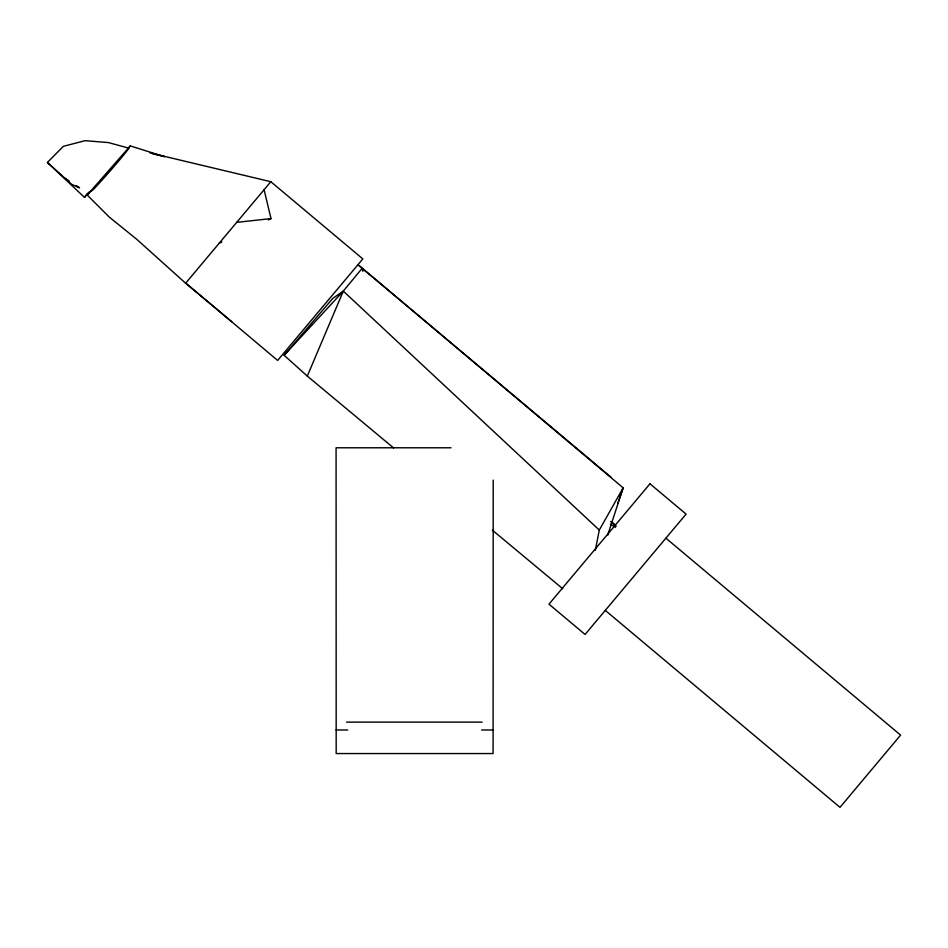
<?xml version="1.0" encoding="UTF-8"?>
<svg xmlns="http://www.w3.org/2000/svg" width="948" height="948" viewBox="0 0 948 948"><rect width="100%" height="100%" fill="white"/><g stroke="black" fill="none" stroke-linecap="round" stroke-linejoin="round"><path stroke-width="1.42" d="M595.332 550.302L599.29 530.062L623.156 487.841L357.953 264.705L611.164 477.318M607.609 535.383L623.156 487.841L617.717 503.507M393.574 447.918L307.306 376.095L343.295 291.107L361.958 268.568L362.871 271.341M48.704 163.637L84.467 197.374L87.074 193.819L93.212 189.719A33.915 1.375 -48.8 0 0 128.987 148.196L108.463 142.591L85.13 140.66L63.315 146.347L47.4 162.452L48.929 163.826M149.95 152.901L270.82 181.708L362.823 258.911L277.634 360.43L185.749 283.096M231.75 321.692L185.63 283.227L270.82 181.708M307.306 376.095L284.127 355.287L332.724 298.454L343.295 291.107L599.29 530.062M185.63 283.227L136.488 239.074L109.293 217.104L87.228 195.051L89.148 192.859M153.019 153.813L164.49 156.657L130.291 145.909L87.228 195.051M128.644 147.793L130.291 145.909M84.467 197.374L89.408 191.911M284.127 355.287L343.295 291.107M219.201 243.233L221.856 241.965M268.355 219.853L271.01 218.597L264.089 189.73M236.716 222.353L271.01 218.597M451.011 447.776L336.078 447.776L336.185 753.553L493.09 753.553L493.209 480.115M346.589 722.127L482.129 722.127M336.078 729.984L347.715 729.984M481.572 729.984L493.209 729.984M610.358 524.208L615.406 527.278M64.701 178.07L69.275 181.08M76.136 185.583L79.561 187.834L71.61 184.303L47.4 162.452M492.332 530.133L562.721 588.732M665.887 538.168L900.6 735.115L839.999 807.341L605.286 610.394M610.607 521.507L616.164 526.318M612.444 522.478L615.536 525.358M649.973 483.8L548.975 604.16L585.082 634.461L686.091 514.1L649.973 483.8"/></g></svg>
